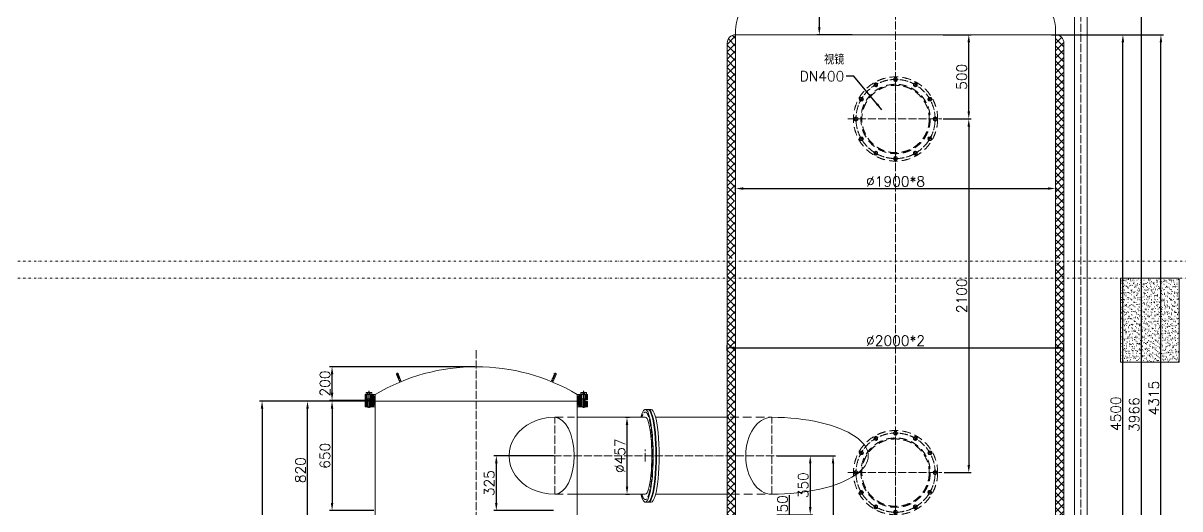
# Model space of a CAD drawing. Header units: millimetres. Extents: x 12181 to 44419, y -180123 to -157321.
# Drawn here: x 16151 to 23020, y -164109 to -161225 of the extents above; entities that cross this region are included whole.
import ezdxf

# ---------------------------------------------------------------- set-up
doc = ezdxf.new("R2010")
doc.units = ezdxf.units.MM
doc.header["$LTSCALE"] = 2
doc.header["$MEASUREMENT"] = 0
for name, pattern in [('ACAD_ISO04W100', [30, 24, -3, 0, -3]), ('CENTER', [50.8, 31.75, -6.35, 6.35, -6.35]), ('CENTER2', [28.575, 19.05, -3.175, 3.175, -3.175]), ('DASHEDX2', [38.1, 25.4, -12.7]), ('DIVIDE2', [15.875, 6.35, -3.175, 0, -3.175, 0, -3.175])]:
    doc.linetypes.add(name, pattern=pattern)
doc.layers.get('0').update_dxf_attribs({"lineweight": 20})
for name, color, linetype, lineweight in [('1', 1, 'Continuous', 9), ('中心线', 1, 'CENTER2', 13), ('中心线层', 1, 'ACAD_ISO04W100', 9), ('剖面线层', 4, 'Continuous', 9), ('尺寸线层', 3, 'Continuous', 13), ('细实线', 8, 'Continuous', 13), ('虚线', 142, 'DASHEDX2', 13)]:
    doc.layers.add(name, color=color, linetype=linetype, lineweight=lineweight)
doc.layers.add('3', color=3, linetype='CENTER')
doc.styles.get("Standard").update_dxf_attribs({"font": 'txt.shx', "bigfont": 'hztxt.shx'})
doc.dimstyles.new('总装图', dxfattribs={"dimscale": 1.5, "dimtxt": 40, "dimasz": 30, "dimexe": 10, "dimexo": 5, "dimgap": 8, "dimtad": 1, "dimdec": 0, "dimtxsty": 'Standard', "dimcen": 2.5, "dimadec": 0, "dimazin": 0, "dimtfac": 1, "dimtdec": 0, "dimtmove": 0, "dimatfit": 3, "dimfxl": 1, "dimarcsym": 0})

# ---------------------------------------------------------------- blocks, each defined once
blk = doc.blocks.new('*D2251')
at = {"layer": 'Defpoints', "color": 0}
for p in [(17985.3, -163265), (18841.5, -163265), (18219.5, -163465)]:
    blk.add_point(p, dxfattribs=at)
at = {"layer": '尺寸线层', "color": 0, "lineweight": -2}
for p, q in [((18834, -163265), (17970.3, -163265)), ((17985.3, -163420), (17985.3, -163310)), ((18212, -163465), (17970.3, -163465))]:
    blk.add_line(p, q, dxfattribs=at)
at = {"layer": '尺寸线层', "color": 0}
for points in [[(17977.8, -163310), (17992.8, -163310), (17985.3, -163265)], [(17977.8, -163420), (17992.8, -163420), (17985.3, -163465)]]:
    blk.add_solid(points, dxfattribs=at)
at = {"layer": '尺寸线层', "color": 0, "insert": (17943.3, -163365), "char_height": 60, "attachment_point": 5, "rotation": 90}
blk.add_mtext('200', dxfattribs=at)
blk = doc.blocks.new('*D2254')
at = {"layer": 'Defpoints', "color": 0}
for p in [(18219.5, -163469), (17569.6, -166469), (18219.5, -166469)]:
    blk.add_point(p, dxfattribs=at)
at = {"layer": '尺寸线层', "color": 0, "lineweight": -2}
for p, q in [((18212, -163469), (17554.6, -163469)), ((17569.6, -163514), (17569.6, -166424)), ((18212, -166469), (17554.6, -166469))]:
    blk.add_line(p, q, dxfattribs=at)
at = {"layer": '尺寸线层', "color": 0}
for points in [[(17562.1, -163514), (17577.1, -163514), (17569.6, -163469)], [(17562.1, -166424), (17577.1, -166424), (17569.6, -166469)]]:
    blk.add_solid(points, dxfattribs=at)
at = {"layer": '尺寸线层', "color": 0, "insert": (17527.6, -164969), "char_height": 60, "attachment_point": 5, "rotation": 90}
blk.add_mtext('3000', dxfattribs=at)
blk = doc.blocks.new('*D2256')
at = {"layer": 'Defpoints', "color": 0}
for p in [(18212, -163469), (17985.3, -164119), (18241.5, -164119)]:
    blk.add_point(p, dxfattribs=at)
at = {"layer": '尺寸线层', "color": 0, "lineweight": -2}
for p, q in [((18204.5, -163469), (17970.3, -163469)), ((17985.3, -163514), (17985.3, -164074)), ((18234, -164119), (17970.3, -164119))]:
    blk.add_line(p, q, dxfattribs=at)
at = {"layer": '尺寸线层', "color": 0}
for points in [[(17977.8, -163514), (17992.8, -163514), (17985.3, -163469)], [(17977.8, -164074), (17992.8, -164074), (17985.3, -164119)]]:
    blk.add_solid(points, dxfattribs=at)
at = {"layer": '尺寸线层', "color": 0, "insert": (17943.3, -163794), "char_height": 60, "attachment_point": 5, "rotation": 90}
blk.add_mtext('650', dxfattribs=at)
blk = doc.blocks.new('*D2253')
at = {"layer": 'Defpoints', "color": 0}
for p in [(17839.6, -163469), (18069.5, -163469), (18076.3, -164289)]:
    blk.add_point(p, dxfattribs=at)
at = {"layer": '尺寸线层', "color": 0, "lineweight": -2}
for p, q in [((18062, -163469), (17824.6, -163469)), ((17839.6, -164244), (17839.6, -163514)), ((18068.8, -164289), (17824.6, -164289))]:
    blk.add_line(p, q, dxfattribs=at)
at = {"layer": '尺寸线层', "color": 0}
for points in [[(17832.1, -163514), (17847.1, -163514), (17839.6, -163469)], [(17832.1, -164244), (17847.1, -164244), (17839.6, -164289)]]:
    blk.add_solid(points, dxfattribs=at)
at = {"layer": '尺寸线层', "color": 0, "insert": (17797.6, -163879), "char_height": 60, "attachment_point": 5, "rotation": 90}
blk.add_mtext('820', dxfattribs=at)
blk = doc.blocks.new('*U1947', base_point=(-70.7, 734.2))
at = {"color": 7}
for p, q in [((-81.9, 750.7), (-83.2, 748.5)), ((-83.2, 748.5), (-83.2, 719.9)), ((-81.9, 717.7), (-83.2, 719.9)), ((-70.7, 750.7), (-81.9, 750.7)), ((-70.7, 742.4), (-81.9, 742.4)), ((-70.7, 726), (-81.9, 726)), ((-70.7, 717.7), (-81.9, 717.7)), ((-70.7, 750.7), (-70.7, 717.7)), ((-70.7, 744.2), (1.8, 744.2)), ((-70.7, 734.2), (-70.7, 734.2)), ((-70.7, 734.2), (-70.7, 734.2)), ((-70.7, 734.2), (-70.7, 734.2)), ((-70.7, 724.2), (1.8, 724.2)), ((-45.7, 744.2), (-45.7, 724.2)), ((1.8, 744.2), (1.8, 724.2)), ((1.8, 744.2), (4.3, 741.7)), ((4.3, 726.7), (1.8, 724.2)), ((4.3, 741.7), (4.3, 726.7))]:
    blk.add_line(p, q, dxfattribs=at)
for centre, radius, start, end in [((-75.9, 746.6), 7.29, 154.38427, 214.38425), ((-55.9, 734.2), 27.3, 162.41205, 197.58795), ((-75.9, 721.9), 7.29, 145.61575, 205.61573)]:
    blk.add_arc(centre, radius, start, end, dxfattribs=at)
at = {"layer": '1', "color": 1}
for p, q in [((-45.7, 742.2), (-51.2, 744.2)), ((-45.7, 726.2), (-51.2, 724.2)), ((-45.7, 742.2), (3.8, 742.2)), ((-45.7, 726.2), (3.8, 726.2))]:
    blk.add_line(p, q, dxfattribs=at)
at = {"layer": '3', "color": 3, "ltscale": 2}
blk.add_line((-88.2, 734.2), (9.3, 734.2), dxfattribs=at)
blk = doc.blocks.new('*D2241')
at = {"layer": 'Defpoints', "color": 0}
for p in [(19307.3, -163794), (18960.7, -164119), (19307.3, -164119)]:
    blk.add_point(p, dxfattribs=at)
at = {"layer": '尺寸线层', "color": 0, "lineweight": -2}
for p, q in [((19299.8, -163794), (18945.7, -163794)), ((18960.7, -163839), (18960.7, -164074)), ((19299.8, -164119), (18945.7, -164119))]:
    blk.add_line(p, q, dxfattribs=at)
at = {"layer": '尺寸线层', "color": 0}
for points in [[(18953.2, -163839), (18968.2, -163839), (18960.7, -163794)], [(18953.2, -164074), (18968.2, -164074), (18960.7, -164119)]]:
    blk.add_solid(points, dxfattribs=at)
at = {"layer": '尺寸线层', "color": 0, "insert": (18918.7, -163956.5), "char_height": 60, "attachment_point": 5, "rotation": 90}
blk.add_mtext('325', dxfattribs=at)
blk = doc.blocks.new('*D2262')
at = {"layer": 'Defpoints', "color": 0}
for p in [(19719.8, -163565.5), (19736.8, -163565.5), (19719.8, -164022.5)]:
    blk.add_point(p, dxfattribs=at)
at = {"layer": '尺寸线层', "color": 0, "lineweight": -2}
for p, q in [((19727.3, -163565.5), (19751.8, -163565.5)), ((19736.8, -163977.5), (19736.8, -163610.5)), ((19727.3, -164022.5), (19751.8, -164022.5))]:
    blk.add_line(p, q, dxfattribs=at)
at = {"layer": '尺寸线层', "color": 0}
for points in [[(19729.3, -163610.5), (19744.3, -163610.5), (19736.8, -163565.5)], [(19729.3, -163977.5), (19744.3, -163977.5), (19736.8, -164022.5)]]:
    blk.add_solid(points, dxfattribs=at)
at = {"layer": '尺寸线层', "color": 0, "insert": (19694.8, -163794), "char_height": 60, "attachment_point": 5, "rotation": 90}
blk.add_mtext('%%c457', dxfattribs=at)
blk = doc.blocks.new('*D2137')
at = {"layer": 'Defpoints', "color": 0}
for p in [(21080.5, -160494), (20878.5, -161294), (21080.5, -161294)]:
    blk.add_point(p, dxfattribs=at)
at = {"layer": '尺寸线层', "color": 0, "lineweight": -2}
for p, q in [((21073, -160494), (20863.5, -160494)), ((20878.5, -160539), (20878.5, -161249)), ((21073, -161294), (20863.5, -161294))]:
    blk.add_line(p, q, dxfattribs=at)
at = {"layer": '尺寸线层', "color": 0}
for points in [[(20871, -160539), (20886, -160539), (20878.5, -160494)], [(20871, -161249), (20886, -161249), (20878.5, -161294)]]:
    blk.add_solid(points, dxfattribs=at)
at = {"layer": '尺寸线层', "color": 0, "insert": (20836.5, -160894), "char_height": 60, "attachment_point": 5, "rotation": 90}
blk.add_mtext('800', dxfattribs=at)
blk = doc.blocks.new('*D2152')
at = {"layer": 'Defpoints', "color": 0}
for p in [(20331.5, -163176.6), (22331.5, -163152.5), (22331.5, -163176.6)]:
    blk.add_point(p, dxfattribs=at)
at = {"layer": '尺寸线层', "color": 0, "lineweight": -2}
for p, q in [((20331.5, -163169.1), (20331.5, -163137.5)), ((22331.5, -163169.1), (22331.5, -163137.5)), ((20376.5, -163152.5), (22286.5, -163152.5))]:
    blk.add_line(p, q, dxfattribs=at)
at = {"layer": '尺寸线层', "color": 0}
for points in [[(20376.5, -163145), (20376.5, -163160), (20331.5, -163152.5)], [(22286.5, -163145), (22286.5, -163160), (22331.5, -163152.5)]]:
    blk.add_solid(points, dxfattribs=at)
at = {"layer": '尺寸线层', "color": 0, "insert": (21331.5, -163110.5), "char_height": 60, "attachment_point": 5}
blk.add_mtext('%%C2000*2', dxfattribs=at)
blk = doc.blocks.new('*D2197')
at = {"layer": 'Defpoints', "color": 0}
for p in [(20381.5, -162230.3), (22281.5, -162201.4), (22281.5, -162207)]:
    blk.add_point(p, dxfattribs=at)
at = {"layer": '尺寸线层', "color": 0, "lineweight": -2}
for p, q in [((20381.5, -162222.8), (20381.5, -162192)), ((20426.5, -162207), (22236.5, -162207)), ((22281.5, -162208.9), (22281.5, -162222))]:
    blk.add_line(p, q, dxfattribs=at)
at = {"layer": '尺寸线层', "color": 0}
for points in [[(20426.5, -162199.5), (20426.5, -162214.5), (20381.5, -162207)], [(22236.5, -162199.5), (22236.5, -162214.5), (22281.5, -162207)]]:
    blk.add_solid(points, dxfattribs=at)
at = {"layer": '尺寸线层', "color": 0, "insert": (21331.5, -162165), "char_height": 60, "attachment_point": 5}
blk.add_mtext('%%C1900*8', dxfattribs=at)
blk = doc.blocks.new('*D2131')
at = {"layer": 'Defpoints', "color": 0}
for p in [(20619.2, -163794), (20619.2, -165794), (20960, -165794)]:
    blk.add_point(p, dxfattribs=at)
at = {"layer": '尺寸线层', "color": 0, "lineweight": -2}
for p, q in [((20626.7, -163794), (20975, -163794)), ((20960, -163839), (20960, -165749)), ((20626.7, -165794), (20975, -165794))]:
    blk.add_line(p, q, dxfattribs=at)
at = {"layer": '尺寸线层', "color": 0}
for points in [[(20952.5, -163839), (20967.5, -163839), (20960, -163794)], [(20952.5, -165749), (20967.5, -165749), (20960, -165794)]]:
    blk.add_solid(points, dxfattribs=at)
at = {"layer": '尺寸线层', "color": 0, "insert": (20918, -164794), "char_height": 60, "attachment_point": 5, "rotation": 90}
blk.add_mtext('2000', dxfattribs=at)
blk = doc.blocks.new('*D2136')
at = {"layer": 'Defpoints', "color": 0}
for p in [(20619.2, -163794), (20619.2, -164144), (20824.9, -164144)]:
    blk.add_point(p, dxfattribs=at)
at = {"layer": '尺寸线层', "color": 0, "lineweight": -2}
for p, q in [((20626.7, -163794), (20839.9, -163794)), ((20824.9, -163839), (20824.9, -164099)), ((20626.7, -164144), (20839.9, -164144))]:
    blk.add_line(p, q, dxfattribs=at)
at = {"layer": '尺寸线层', "color": 0}
for points in [[(20817.4, -163839), (20832.4, -163839), (20824.9, -163794)], [(20817.4, -164099), (20832.4, -164099), (20824.9, -164144)]]:
    blk.add_solid(points, dxfattribs=at)
at = {"layer": '尺寸线层', "color": 0, "insert": (20782.9, -163969), "char_height": 60, "attachment_point": 5, "rotation": 90}
blk.add_mtext('350', dxfattribs=at)
blk = doc.blocks.new('*D2135')
at = {"layer": 'Defpoints', "color": 0}
for p in [(20619.2, -164144), (20824.9, -164294), (20824.9, -164294)]:
    blk.add_point(p, dxfattribs=at)
at = {"layer": '尺寸线层', "color": 0, "lineweight": -2}
for p, q in [((20701.9, -164182.1), (20701.9, -164028.1)), ((20626.7, -164144), (20839.9, -164144)), ((20824.9, -164219), (20701.9, -164182.1)), ((20824.9, -164189), (20824.9, -164249)), ((20817.4, -164294), (20809.9, -164294))]:
    blk.add_line(p, q, dxfattribs=at)
at = {"layer": '尺寸线层', "color": 0}
for points in [[(20817.4, -164189), (20832.4, -164189), (20824.9, -164144)], [(20817.4, -164249), (20832.4, -164249), (20824.9, -164294)]]:
    blk.add_solid(points, dxfattribs=at)
at = {"layer": '尺寸线层', "color": 0, "insert": (20659.9, -164105.1), "char_height": 60, "attachment_point": 5, "rotation": 90}
blk.add_mtext('150', dxfattribs=at)
blk = doc.blocks.new('*U1396', base_point=(600, 295.1))
at = {"color": 7}
for p, q in [((589.5, 301.1), (600, 307.2)), ((589.5, 301.1), (589.5, 289)), ((589.5, 289), (600, 282.9)), ((610.5, 301.1), (600, 307.2)), ((610.5, 289), (600, 282.9)), ((610.5, 301.1), (610.5, 289))]:
    blk.add_line(p, q, dxfattribs=at)
blk.add_circle((600, 295.1), 10.5, dxfattribs=at)
at = {"layer": '3', "color": 3}
for p, q in [((586.5, 295.1), (613.5, 295.1)), ((600, 310.2), (600, 279.9))]:
    blk.add_line(p, q, dxfattribs=at)
blk = doc.blocks.new('A$C630E34C9')
for radius in [250, 206, 200]:
    blk.add_circle((0, 0), radius)
at = {"layer": '中心线层'}
for p, q in [((0, 271.8), (0, -284.5)), ((-282.9, 0), (-245.5, 0)), ((-224.5, 0), (274.3, 0))]:
    blk.add_line(p, q, dxfattribs=at)
blk.add_arc((0, 0), 235, 182.91453, 177.08547, dxfattribs=at)
for p, rotation in [((-117.5, 203.5), 300.0000000000624), ((0, 235), 270), ((117.5, 203.5), 239.9999999999376), ((-203.5, 117.5), 329.9999999999897), ((203.5, 117.5), 210.0000000000103), ((235, 0), 180), ((-203.5, -117.5), 30.00000000001032), ((203.5, -117.5), 149.9999999999897), ((-117.5, -203.5), 59.99999999993758), ((117.5, -203.5), 120.0000000000624), ((0, -235), 90)]:
    blk.add_blockref('*U1396', p, dxfattribs=dict(rotation=rotation))
blk.add_blockref('*U1396', (-235, 0))
blk = doc.blocks.new('*D2140')
at = {"layer": 'Defpoints', "color": 0}
for p in [(21605.8, -161294), (21766.2, -161294), (21605.8, -161794)]:
    blk.add_point(p, dxfattribs=at)
at = {"layer": '尺寸线层', "color": 0, "lineweight": -2}
for p, q in [((21613.3, -161294), (21781.2, -161294)), ((21766.2, -161749), (21766.2, -161339)), ((21613.3, -161794), (21781.2, -161794))]:
    blk.add_line(p, q, dxfattribs=at)
at = {"layer": '尺寸线层', "color": 0}
for points in [[(21758.7, -161339), (21773.7, -161339), (21766.2, -161294)], [(21758.7, -161749), (21773.7, -161749), (21766.2, -161794)]]:
    blk.add_solid(points, dxfattribs=at)
at = {"layer": '尺寸线层', "color": 0, "insert": (21724.2, -161544), "char_height": 60, "attachment_point": 5, "rotation": 90}
blk.add_mtext('500', dxfattribs=at)
blk = doc.blocks.new('*D2138')
at = {"layer": 'Defpoints', "color": 0}
for p in [(21613.3, -161794), (21613.3, -163894), (21766.2, -163894)]:
    blk.add_point(p, dxfattribs=at)
at = {"layer": '尺寸线层', "color": 0, "lineweight": -2}
for p, q in [((21620.8, -161794), (21781.2, -161794)), ((21766.2, -161839), (21766.2, -163849)), ((21620.8, -163894), (21781.2, -163894))]:
    blk.add_line(p, q, dxfattribs=at)
at = {"layer": '尺寸线层', "color": 0}
for points in [[(21758.7, -161839), (21773.7, -161839), (21766.2, -161794)], [(21758.7, -163849), (21773.7, -163849), (21766.2, -163894)]]:
    blk.add_solid(points, dxfattribs=at)
at = {"layer": '尺寸线层', "color": 0, "insert": (21724.2, -162844), "char_height": 60, "attachment_point": 5, "rotation": 90}
blk.add_mtext('2100', dxfattribs=at)
blk = doc.blocks.new('*D2203')
at = {"layer": 'Defpoints', "color": 0}
for p in [(22281.5, -161294), (22907.3, -161294), (22533.3, -165608.9)]:
    blk.add_point(p, dxfattribs=at)
at = {"layer": '尺寸线层', "color": 0, "lineweight": -2}
for p, q in [((22289, -161294), (22922.3, -161294)), ((22907.3, -165563.9), (22907.3, -161339)), ((22540.8, -165608.9), (22922.3, -165608.9))]:
    blk.add_line(p, q, dxfattribs=at)
at = {"layer": '尺寸线层', "color": 0}
for points in [[(22899.8, -161339), (22914.8, -161339), (22907.3, -161294)], [(22899.8, -165563.9), (22914.8, -165563.9), (22907.3, -165608.9)]]:
    blk.add_solid(points, dxfattribs=at)
at = {"layer": '尺寸线层', "color": 0, "insert": (22865.3, -163451.4), "char_height": 60, "attachment_point": 5, "rotation": 90}
blk.add_mtext('4315', dxfattribs=at)
blk = doc.blocks.new('*D2141')
at = {"layer": 'Defpoints', "color": 0}
for p in [(22431.5, -161042.8), (22431.5, -165008.9), (22790.1, -165008.9)]:
    blk.add_point(p, dxfattribs=at)
at = {"layer": '尺寸线层', "color": 0, "lineweight": -2}
for p, q in [((22439, -161042.8), (22805.1, -161042.8)), ((22790.1, -161087.8), (22790.1, -164963.9)), ((22439, -165008.9), (22805.1, -165008.9))]:
    blk.add_line(p, q, dxfattribs=at)
at = {"layer": '尺寸线层', "color": 0}
for points in [[(22782.6, -161087.8), (22797.6, -161087.8), (22790.1, -161042.8)], [(22782.6, -164963.9), (22797.6, -164963.9), (22790.1, -165008.9)]]:
    blk.add_solid(points, dxfattribs=at)
at = {"layer": '尺寸线层', "color": 0, "insert": (22748.1, -163549.5), "char_height": 60, "attachment_point": 5, "rotation": 90}
blk.add_mtext('3966', dxfattribs=at)
blk = doc.blocks.new('*D2265')
at = {"layer": 'Defpoints', "color": 0}
for p in [(22249.6, -161294), (22681.4, -161294), (22249.6, -165794)]:
    blk.add_point(p, dxfattribs=at)
at = {"layer": '尺寸线层', "color": 0, "lineweight": -2}
for p, q in [((22257.1, -161294), (22696.4, -161294)), ((22681.4, -165749), (22681.4, -161339)), ((22257.1, -165794), (22696.4, -165794))]:
    blk.add_line(p, q, dxfattribs=at)
at = {"layer": '尺寸线层', "color": 0}
for points in [[(22673.9, -161339), (22688.9, -161339), (22681.4, -161294)], [(22673.9, -165749), (22688.9, -165749), (22681.4, -165794)]]:
    blk.add_solid(points, dxfattribs=at)
at = {"layer": '尺寸线层', "color": 0, "insert": (22639.4, -163544), "char_height": 60, "attachment_point": 5, "rotation": 90}
blk.add_mtext('4500', dxfattribs=at)
blk = doc.blocks.new('A$C46C45D3D')
at = {"layer": '细实线'}
h = blk.add_hatch(dxfattribs=at)
h.set_pattern_fill('AR-SAND', color=256, scale=15, style=0)
h.set_pattern_definition([(37.5, (24961.937, 147354.136), (-0.9449004, 28.9023565), [0, -22.8, 0, -25.5, 0, -24.375]), (7.5, (24961.937, 147354.136), (26.546651, 42.332191), [0, -12.3, 0, -20.55, 0, -7.875]), (327.5, (24943.487, 147354.136), (46.712128, 0.084886), [0, -7.5, 0, -27, 0, -35.25]), (317.5, (24943.487, 147354.136), (45.091899, 13.165133), [0, -3.75, 0, -17.7, 0, -20.25])])
h.paths.add_polyline_path([(0, -500), (350, -500), (350, 0), (0, 0)])
blk.add_lwpolyline([(0, -500), (350, -500), (350, 0), (0, 0)], close=True, dxfattribs=at)
blk = doc.blocks.new('A$C3AB74F0A')
blk.add_blockref('A$C46C45D3D', (10055.2, -100))

msp = doc.modelspace()

# ---------------------------------------------------------------- hatches: boundary and pattern name
at = {"layer": '剖面线层'}
h = msp.add_hatch(dxfattribs=at)
h.set_pattern_fill('ANSI37', color=256, scale=250, style=0)
h.paths.add_polyline_path([(20381.5, -161294, 0.414214), (20331.5, -161344), (20331.5, -162318.9), (20375.1, -162318.9), (20375.1, -162270.9), (20381.5, -162270.9)])
h.paths.add_polyline_path([(22331.5, -161344, 0.414214), (22281.5, -161294), (22281.5, -162270.9), (22287.9, -162270.9), (22287.9, -162318.9), (22331.5, -162318.9)])
h.paths.add_polyline_path([(22331.5, -162318.9), (22285.3, -162318.9), (22285.3, -162622.9), (22331.5, -162622.9)])
h.paths.add_polyline_path([(20377.7, -162318.9), (20331.5, -162318.9), (20331.5, -162622.9), (20377.7, -162622.9)])
h.paths.add_polyline_path([(20381.5, -162670.9), (20375.1, -162670.9), (20375.1, -162638.9), (20331.5, -162638.9), (20331.5, -162738.9), (20381.5, -162738.9)])
h.paths.add_polyline_path([(22331.5, -162638.9), (22287.9, -162638.9), (22287.9, -162670.9), (22281.5, -162670.9), (22281.5, -162738.9), (22331.5, -162738.9)])
h.paths.add_polyline_path([(22331.5, -162738.9), (22281.5, -162738.9), (22281.5, -164614), (22331.5, -164564)])
h.paths.add_polyline_path([(20381.5, -162738.9), (20331.5, -162738.9), (20331.5, -163794), (20381.5, -163794)])
h.paths.add_polyline_path([(20381.5, -163794), (20331.5, -163794), (20331.5, -164832), (20381.5, -164832)])
h.paths.add_polyline_path([(20381.5, -165155.9), (20331.5, -165155.9), (20331.5, -165608.9), (20381.5, -165608.9)])
h.paths.add_polyline_path([(20381.5, -165608.9), (20331.5, -165608.9), (20331.5, -165820.6, 0.131652), (20344.9, -165870.6), (20981.5, -166973.2), (20981.5, -166959.8), (21031.5, -166959.8), (20388.2, -165845.6, -0.131652), (20381.5, -165820.6), (20381.5, -165794)])
h.paths.add_polyline_path([(22318.1, -165870.6, 0.131652), (22331.5, -165820.6), (22331.5, -165608.9), (22281.5, -165608.9), (22281.5, -165794), (22281.5, -165820.6, -0.131652), (22274.8, -165845.6), (21631.5, -166959.8), (21681.5, -166959.8), (21681.5, -166973.2)])
h.paths.add_polyline_path([(22331.5, -164724), (22281.5, -164674), (22281.5, -165608.9), (22331.5, -165608.9)])
at = {"layer": '细实线'}
h = msp.add_hatch(dxfattribs=at)
h.set_pattern_fill('ANSI31', color=256, scale=40, style=0)
h.set_pattern_definition([(315, (46114.566, -315492.681), (-3.5355339, -3.5355339), [])])
h.paths.add_polyline_path([(19501.5, -163462), (19490.5, -163462), (19490.5, -163430), (19495.5, -163430), (19501.5, -163430)])
h.paths.add_polyline_path([(19467.5, -163462), (19466.5, -163462), (19463.5, -163465), (19441.5, -163465), (19441.5, -163445.7), (19451.5, -163440), (19451.5, -163430), (19467.5, -163430)])
h.paths.add_polyline_path([(18241.5, -163445.7), (18241.5, -163465), (18219.5, -163465), (18216.5, -163462), (18215.5, -163462), (18215.5, -163430), (18231.5, -163430), (18231.5, -163440)])
h.paths.add_polyline_path([(18192.5, -163462), (18181.5, -163462), (18181.5, -163430), (18192.5, -163430)])
h = msp.add_hatch(dxfattribs=at)
h.set_pattern_fill('ANSI31', color=256, scale=40, angle=90, style=0)
h.set_pattern_definition([(225, (46114.566, -315492.681), (-3.5355339, 3.5355339), [])])
h.paths.add_polyline_path([(19469, -163502.5), (19470.5, -163504), (19451.5, -163504), (19451.5, -163494), (19441.5, -163488.2), (19441.5, -163469), (19463.5, -163469), (19466.5, -163472), (19469, -163472)])
h.paths.add_polyline_path([(19501.5, -163504), (19487.5, -163504), (19489, -163502.5), (19489, -163472), (19501.5, -163472)])
h.paths.add_polyline_path([(18241.5, -163488.2), (18231.5, -163494), (18231.5, -163504), (18212.5, -163504), (18214, -163502.5), (18214, -163472), (18216.5, -163472), (18219.5, -163469), (18241.5, -163469)])
h.paths.add_polyline_path([(18194, -163502.5), (18195.5, -163504), (18181.5, -163504), (18181.5, -163472), (18194, -163472)])
h = msp.add_hatch(dxfattribs=at)
h.set_pattern_fill('ANSI37', color=256, scale=15, angle=90, style=0)
h.set_pattern_definition([(225, (46114.5661, -315492.6811), (-1.325825215, 1.325825215), []), (135, (46114.5661, -315492.6811), (1.325825215, 1.325825215), [])])
h.paths.add_polyline_path([(18241.5, -163467), (18241.5, -163469), (18219.5, -163469), (18219.5, -163465), (18241.5, -163465)])
h.paths.add_polyline_path([(19463.5, -163469), (19441.5, -163469), (19441.5, -163467), (19441.5, -163465), (19463.5, -163465)])

# ---------------------------------------------------------------- linework, layer by layer
for p, q in [((22393.5, -161042.8), (22393.5, -164908.9)), ((22469.6, -161042.8), (22469.6, -164908.9)), ((20381.5, -165794), (20381.5, -161269)), ((22281.5, -165794), (22281.5, -161269)), ((20331.5, -161344), (20331.5, -164832)), ((20381.5, -161294), (21331.5, -161294)), ((20381.5, -161294), (20381.5, -161294)), ((22281.5, -161294), (21331.5, -161294)), ((22331.5, -161344), (22331.5, -164564)), ((18367.8, -163310.4), (18386.9, -163356.6)), ((18377.1, -163306.5), (18396.1, -163352.8)), ((19306, -163306.5), (19286.9, -163352.8)), ((19315.2, -163310.4), (19296.1, -163356.6)), ((18181.5, -163462), (18181.5, -163430)), ((18181.5, -163430), (18194, -163430)), ((18181.5, -163462), (18194, -163462)), ((18181.5, -163472), (18181.5, -163504)), ((18181.5, -163472), (18194, -163472)), ((18192.5, -163430), (18192.5, -163462)), ((18214, -163430), (18241.5, -163430)), ((18214, -163462), (18216.5, -163462)), ((18214, -163472), (18216.5, -163472)), ((18215.5, -163430), (18215.5, -163462)), ((18219.5, -163465), (18216.5, -163462)), ((18219.5, -163469), (18216.5, -163472)), ((18219.5, -163465), (18241.5, -163465)), ((18219.5, -163465), (18219.5, -163469)), ((18219.5, -163469), (18241.5, -163469)), ((18231.5, -163440), (18231.5, -163430)), ((18231.5, -163440), (18241.5, -163445.7)), ((18241.5, -163440), (18231.5, -163440)), ((18241.5, -163430), (18241.5, -163467)), ((18241.5, -163467), (18241.5, -163469)), ((18241.5, -163469), (18841.5, -163469)), ((19441.5, -163469), (18241.5, -163469)), ((18241.5, -163469), (18241.5, -166469)), ((19441.5, -163469), (18841.5, -163469)), ((19441.5, -163430), (19441.5, -163467)), ((19469, -163430), (19441.5, -163430)), ((19451.5, -163440), (19441.5, -163445.7)), ((19441.5, -163440), (19451.5, -163440)), ((19463.5, -163465), (19441.5, -163465)), ((19441.5, -163467), (19441.5, -163469)), ((19441.5, -163469), (19441.5, -166469)), ((19463.5, -163469), (19441.5, -163469)), ((19451.5, -163440), (19451.5, -163430)), ((19463.5, -163465), (19466.5, -163462)), ((19463.5, -163465), (19463.5, -163469)), ((19463.5, -163469), (19466.5, -163472)), ((19469, -163462), (19466.5, -163462)), ((19469, -163472), (19466.5, -163472)), ((19467.5, -163430), (19467.5, -163462)), ((19501.5, -163430), (19489, -163430)), ((19501.5, -163462), (19489, -163462)), ((19501.5, -163472), (19489, -163472)), ((19490.5, -163430), (19490.5, -163462)), ((19501.5, -163462), (19501.5, -163430)), ((19501.5, -163472), (19501.5, -163504)), ((18181.5, -163504), (18195.5, -163504)), ((18212.5, -163504), (18241.5, -163504)), ((18231.5, -163494), (18241.5, -163488.2)), ((18231.5, -163494), (18231.5, -163504)), ((18241.5, -163494), (18231.5, -163494)), ((19451.5, -163494), (19441.5, -163488.2)), ((19441.5, -163494), (19451.5, -163494)), ((19470.5, -163504), (19441.5, -163504)), ((19451.5, -163494), (19451.5, -163504)), ((19501.5, -163504), (19487.5, -163504)), ((19845.4, -163519), (19880.8, -163519)), ((19441.5, -163565.5), (19845.4, -163565.5)), ((19906.7, -163565.5), (20341.5, -163565.5)), ((19434.8, -164022.5), (19845.4, -164022.5)), ((19906.7, -164022.5), (20341.5, -164022.5)), ((19845.4, -164069), (19880.8, -164069))]:
    msp.add_line(p, q)
for centre, radius, start, end in [((20381.5, -161344), 50, 90, 180), ((22281.5, -161344), 50, 360, 90), ((18841.5, -164438.4), 1173.4, 59.2475, 120.7525), ((18372.4, -163308.5), 5, 22.42783, 202.42783), ((19310.6, -163308.5), 5, 337.57217, 157.57217)]:
    msp.add_arc(centre, radius, start, end)
for centre, major_axis, ratio, start_param, end_param in [((21331.5, -161269), (-950, 0), 0.5, 3.141593, 6.283185), ((19845.4, -163794), (0, -275), 0.169264, 5.693129, 10.014835), ((19861.1, -163794), (0, -275), 0.169264, 0, 3.141593), ((19865.1, -163794), (0, -275), 0.169264, 0, 3.141593), ((19880.8, -163794), (0, -275), 0.169264, 0, 3.141593), ((19307.3, -163794), (-271.3, 0), 0.842233, 4.712389, 7.853982), ((19307.3, -163794), (0, 228.5), 0.504881, 3.141593, 6.283185), ((19845.4, -163794), (0, -228.5), 0.169264, 0, 3.141593), ((20596, -163794), (0, -228.5), 0.674374, 3.141593, 6.283185), ((20596, -163794), (573.3, 0), 0.398552, 4.712389, 7.853982)]:
    msp.add_ellipse(centre, major_axis=major_axis, ratio=ratio, start_param=start_param, end_param=end_param)
at = {"layer": '中心线'}
for p, q in [((18365.7, -163311.3), (18380.1, -163305.3)), ((18370.5, -163303.8), (18391.5, -163354.7)), ((19312.5, -163303.8), (19291.5, -163354.7)), ((19317.4, -163311.3), (19303, -163305.3))]:
    msp.add_line(p, q, dxfattribs=at)
at = {"layer": '中心线层'}
for p, q in [((21331.5, -160494), (21331.5, -167596.4)), ((22431.5, -161047.8), (22431.5, -165129.8)), ((18841.5, -163167.5), (18841.5, -167544.5)), ((18204, -163417.5), (18204, -163408.4)), ((19479, -163417.5), (19479, -163408.4)), ((19307.3, -164022.5), (19307.3, -163565.5)), ((20596, -164022.5), (20596, -163565.5)), ((20850.2, -163794), (19157.3, -163794)), ((19845.4, -163826.9), (19845.4, -163757.1))]:
    msp.add_line(p, q, dxfattribs=at)
msp.add_ellipse((19845.4, -163794), major_axis=(0, -260), ratio=0.169264, start_param=5.785827, end_param=9.922136, dxfattribs=at)
at = {"layer": '细实线', "linetype": 'DIVIDE2'}
for p, q in [((15193.1, -162638.9), (35271.2, -162638.9)), ((15193.1, -162738.9), (35275.6, -162738.9))]:
    msp.add_line(p, q, dxfattribs=at)
at = {"layer": '虚线'}
for p, q in [((19307.3, -163565.5), (19425.8, -163565.5)), ((20349.3, -163565.5), (20596, -163565.5)), ((19307.3, -164022.5), (19434.8, -164022.5)), ((20354.3, -164022.5), (20596, -164022.5))]:
    msp.add_line(p, q, dxfattribs=at)

# ---------------------------------------------------------------- block references
msp.add_blockref('A$C3AB74F0A', (12611.3, -162638.9))
at = {"xscale": -1, "rotation": 90}
msp.add_blockref('*U1947', (18204, -163430), dxfattribs=at)
at = {"rotation": 270}
msp.add_blockref('*U1947', (19479, -163430), dxfattribs=at)
at = {"layer": '虚线'}
for p in [(21331.5, -161794), (21331.5, -163894)]:
    msp.add_blockref('A$C630E34C9', p, dxfattribs=at)

# ---------------------------------------------------------------- texts
at = {"layer": '尺寸线层', "insert": (21027, -161570.2), "char_height": 60, "attachment_point": 9}
msp.add_mtext('视镜\\PDN400', dxfattribs=at)

# ---------------------------------------------------------------- dimensions: what is measured, and where the dimension line sits
at = {"layer": '尺寸线层'}
for base, p1, p2, picture, middle in [((20878.5, -161294), (21080.5, -160494), (21080.5, -161294), '*D2137', (20836.5, -160894)), ((21766.2, -161294), (21605.8, -161794), (21605.8, -161294), '*D2140', (21724.2, -161544)), ((22681.4, -161294), (22249.6, -165794), (22249.6, -161294), '*D2265', (22639.4, -163544)), ((21766.2, -163894), (21613.3, -161794), (21613.3, -163894), '*D2138', (21724.2, -162844)), ((17985.3, -163265), (18219.5, -163465), (18841.5, -163265), '*D2251', (17943.3, -163365)), ((17569.6, -166469), (18219.5, -163469), (18219.5, -166469), '*D2254', (17527.6, -164969)), ((17839.6, -163469), (18076.3, -164289), (18069.5, -163469), '*D2253', (17797.6, -163879)), ((17985.3, -164119), (18212, -163469), (18241.5, -164119), '*D2256', (17943.3, -163794)), ((18960.7, -164119), (19307.3, -163794), (19307.3, -164119), '*D2241', (18918.7, -163956.5)), ((20960, -165794), (20619.2, -163794), (20619.2, -165794), '*D2131', (20918, -164794)), ((20824.9, -164144), (20619.2, -163794), (20619.2, -164144), '*D2136', (20782.9, -163969))]:
    dim = msp.add_linear_dim(base=base, p1=p1, p2=p2, angle=90, dimstyle='总装图', dxfattribs=at)
    dim.commit()
    dim.dimension.update_dxf_attribs({"geometry": picture, "text_midpoint": middle})
dim = msp.add_linear_dim(base=(22790.1, -165008.9), p1=(22431.5, -161042.8), p2=(22431.5, -165008.9), angle=90, dimstyle='总装图', dxfattribs=at)
dim.commit()
dim.dimension.update_dxf_attribs({"geometry": '*D2141', "text_midpoint": (22790.1, -163549.5), "dimtype": 160})
for base, p1, p2, override, picture, middle in [((22907.3, -161294), (22533.3, -165608.9), (22281.5, -161294), {"dimcen": 0, "dimtofl": 0}, '*D2203', (22865.3, -163451.4)), ((20824.9, -164294), (20619.2, -164144), (20824.9, -164294), {"dimtmove": 1}, '*D2135', (20659.9, -164170.1))]:
    dim = msp.add_linear_dim(base=base, p1=p1, p2=p2, angle=90, dimstyle='总装图', override=override, dxfattribs=at)
    dim.commit()
    dim.dimension.update_dxf_attribs({"geometry": picture, "text_midpoint": middle})
dim = msp.add_linear_dim(base=(22281.5, -162207), p1=(20381.5, -162230.3), p2=(22281.5, -162201.4), text='%%C1900*8', dimstyle='总装图', dxfattribs=at)
dim.commit()
dim.dimension.update_dxf_attribs({"geometry": '*D2197', "text_midpoint": (21331.5, -162165)})
dim = msp.add_linear_dim(base=(22331.5, -163152.5), p1=(20331.5, -163176.6), p2=(22331.5, -163176.6), text='%%C2000*2', dimstyle='总装图', override={"dimcen": 0, "dimtofl": 0}, dxfattribs=at)
dim.commit()
dim.dimension.update_dxf_attribs({"geometry": '*D2152', "text_midpoint": (21331.5, -163110.5)})
dim = msp.add_linear_dim(base=(19736.8, -163565.5), p1=(19719.8, -164022.5), p2=(19719.8, -163565.5), angle=90, text='%%c457', dimstyle='总装图', dxfattribs=at)
dim.commit()
dim.dimension.update_dxf_attribs({"geometry": '*D2262', "text_midpoint": (19694.8, -163794)})

# ---------------------------------------------------------------- leaders
at = {"layer": '尺寸线层', "annotation_type": 0, "has_hookline": 1, "hookline_direction": 1, "text_width": 260}
msp.add_leader([(21250.3, -161739.6), (21084, -161540.2), (21039, -161540.2)], dimstyle='总装图', override={"dimgap": 8, "dimtad": 0}, dxfattribs=at)

doc.saveas('drawing.dxf')
